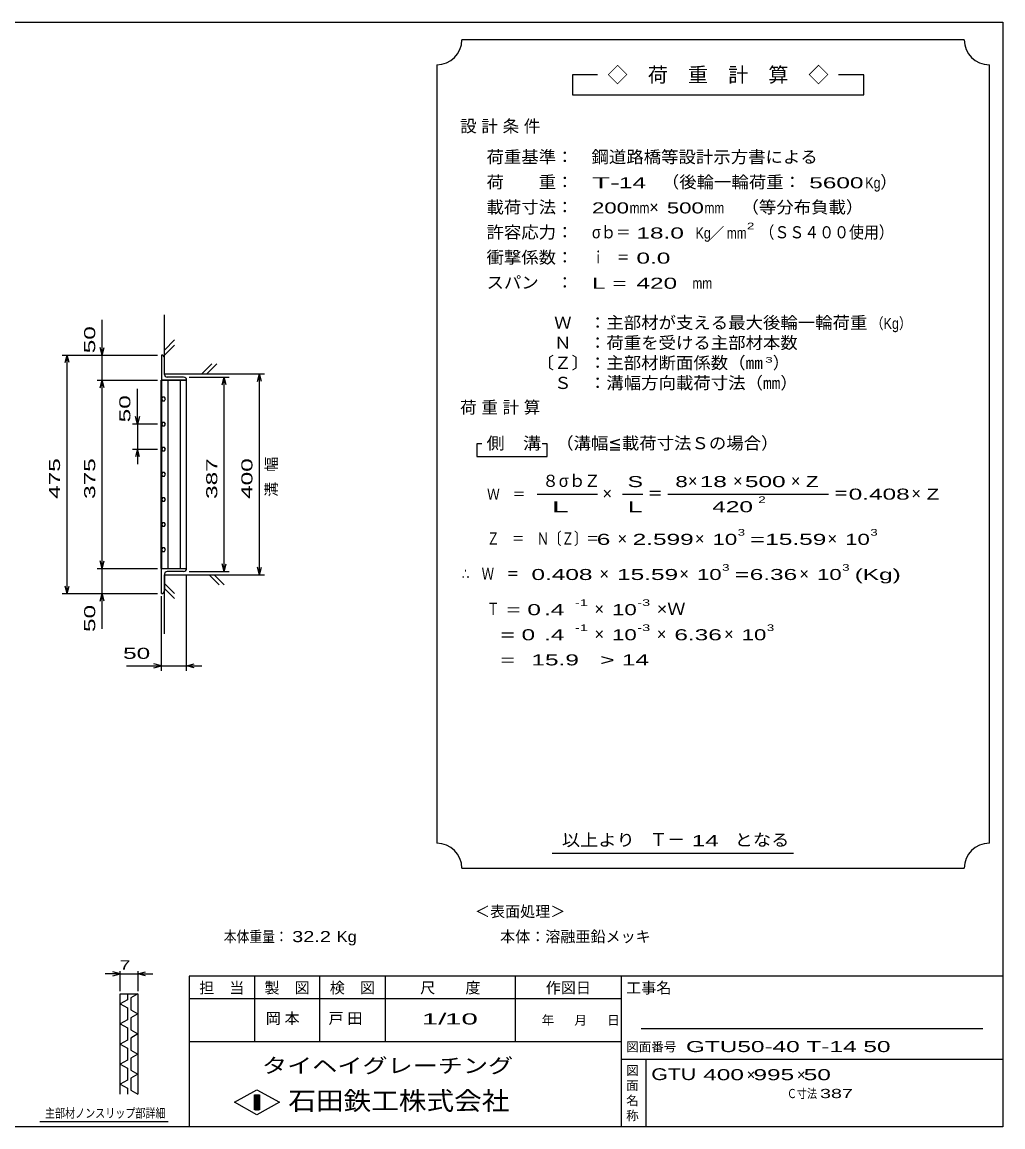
# Model space of a CAD drawing. Units: millimetres, scale not verified. Extents: x -1820 to 1731, y -1282 to 1054.
# Drawn here: x -222 to 1731, y -1146 to 1054 of the extents above; entities that cross this region are included whole.
import ezdxf
from ezdxf.enums import TextEntityAlignment as Align

# ---------------------------------------------------------------- set-up
doc = ezdxf.new("R2010")
doc.units = ezdxf.units.MM
doc.header["$LTSCALE"] = 10
for name, color, linetype, lineweight in [('0_2', 150, 'Continuous', 25), ('16', 3, 'Continuous', 25), ('22', 4, 'Continuous', 25), ('24', 2, 'Continuous', 25), ('32', 4, 'Continuous', 25)]:
    doc.layers.add(name, color=color, linetype=linetype, lineweight=lineweight)
doc.styles.add('ベクトル', font='')
doc.styles.get('ベクトル').set_extended_font_data('ベクトル')

msp = doc.modelspace()

# ---------------------------------------------------------------- linework, layer by layer
at = {"layer": '0_2'}
for p, q in [((-1729, 1053.5), (1731, 1053.5)), ((1731, 1053.5), (1731, -1146.5)), ((1731, -846.5), (111, -846.5)), ((111, -846.5), (111, -1146.5)), ((241, -846.5), (241, -976.5)), ((371, -976.5), (371, -846.5)), ((501, -846.5), (501, -976.5)), ((761, -976.5), (761, -846.5)), ((971, -846.5), (971, -1146.5)), ((971, -891.5), (111, -891.5)), ((1691, -951.5), (1011, -951.5)), ((111, -976.5), (971, -976.5)), ((971, -1011.5), (1731, -1011.5)), ((1021, -1146.5), (1021, -1011.5)), ((201, -1097.5), (246, -1072.5)), ((246, -1072.5), (291, -1097.5)), ((246, -1122.5), (201, -1097.5)), ((241, -1082.5), (251, -1082.5)), ((241, -1112.5), (241, -1082.5)), ((241, -1082.5), (243, -1082.5)), ((243, -1082.5), (243, -1112.5)), ((245, -1112.5), (245, -1082.5)), ((245, -1082.5), (247, -1082.5)), ((291, -1097.5), (246, -1122.5)), ((247, -1082.5), (247, -1112.5)), ((249, -1112.5), (249, -1082.5)), ((249, -1082.5), (251, -1082.5)), ((251, -1082.5), (251, -1112.5)), ((251, -1082.5), (251, -1112.5)), ((251, -1112.5), (241, -1112.5)), ((243, -1112.5), (245, -1112.5)), ((247, -1112.5), (249, -1112.5)), ((1731, -1146.5), (-1729, -1146.5))]:
    msp.add_line(p, q, dxfattribs=at)
at = {"layer": '16'}
for p, q in [((56, 390.5), (56, 340.5)), ((62, 351.5), (62, 384.5)), ((55.3, -34.5), (55.3, 340.5)), ((55.3, 340.5), (56, 340.5)), ((56, 340.5), (106, 340.5)), ((56, 340.5), (56, -34.5)), ((106, 340.5), (56, 340.5)), ((100, 346.5), (67, 346.5)), ((68.5, 340.5), (68.5, -34.5)), ((93.5, -34.5), (93.5, 340.5)), ((106, -34.5), (106, 340.5)), ((57.98, 306.45), (56, 302.97)), ((56, 302.97), (58.02, 299.52)), ((61.98, 306.48), (57.98, 306.45)), ((58.02, 299.52), (62.02, 299.55)), ((64, 303), (61.98, 306.48)), ((62.02, 299.55), (64, 303.03)), ((57.98, 256.45), (56, 252.97)), ((56, 252.97), (58.02, 249.52)), ((61.98, 256.48), (57.98, 256.45)), ((58.02, 249.52), (62.02, 249.55)), ((64, 253), (61.98, 256.48)), ((62.02, 249.55), (64, 253.03)), ((57.98, 206.45), (56, 202.97)), ((56, 202.97), (58.02, 199.52)), ((61.98, 206.48), (57.98, 206.45)), ((58.02, 199.52), (62.02, 199.55)), ((64, 203), (61.98, 206.48)), ((62.02, 199.55), (64, 203.03)), ((57.98, 156.45), (56, 152.97)), ((61.98, 156.48), (57.98, 156.45)), ((64, 153), (61.98, 156.48)), ((56, 152.97), (58.02, 149.52)), ((58.02, 149.52), (62.02, 149.55)), ((62.02, 149.55), (64, 153.03)), ((57.98, 106.45), (56, 102.97)), ((56, 102.97), (58.02, 99.52)), ((61.98, 106.48), (57.98, 106.45)), ((58.02, 99.52), (62.02, 99.55)), ((64, 103), (61.98, 106.48)), ((62.02, 99.55), (64, 103.03)), ((57.98, 56.45), (56, 52.97)), ((56, 52.97), (58.02, 49.52)), ((61.98, 56.48), (57.98, 56.45)), ((58.02, 49.52), (62.02, 49.55)), ((64, 53), (61.98, 56.48)), ((62.02, 49.55), (64, 53.03)), ((57.98, 6.45), (56, 2.97)), ((56, 2.97), (58.02, -0.48)), ((61.98, 6.48), (57.98, 6.45)), ((64, 3), (61.98, 6.48)), ((62.02, -0.45), (64, 3.03)), ((58.02, -0.48), (62.02, -0.45)), ((56, -34.5), (55.3, -34.5)), ((56, -34.5), (106, -34.5)), ((56, -84.5), (56, -34.5)), ((56, -34.5), (106, -34.5)), ((100, -40.5), (67, -40.5)), ((62, -45.5), (62, -78.5))]:
    msp.add_line(p, q, dxfattribs=at)
for centre, radius, start, end in [((56, 384.5), 6, 0, 90), ((67, 351.5), 5, 180, 270), ((100, 340.5), 6, 0, 90), ((67, -45.5), 5, 90, 180), ((100, -34.5), 6, 270, 0), ((56, -78.5), 6, 270, 0)]:
    msp.add_arc(centre, radius, start, end, dxfattribs=at)
at = {"layer": '22'}
for p, q in [((62, 353), (62, 470.5)), ((-62, 390.5), (-62, 460.5)), ((62, 400.5), (82, 420.5)), ((-62, 390.5), (-66, 405.5)), ((-62, 390.5), (-58, 405.5)), ((62, 390.5), (82, 410.5)), ((-142, 390.5), (48, 390.5)), ((-136, 375.5), (-132, 390.5)), ((-128, 375.5), (-132, 390.5)), ((-132, -84.5), (-132, 390.5)), ((-72, 390.5), (48, 390.5)), ((-62, 340.5), (-62, 390.5)), ((62, 353), (261, 353)), ((136, 353), (156, 373)), ((146, 353), (166, 373)), ((247, 338), (251, 353)), ((255, 338), (251, 353)), ((251, -47), (251, 353)), ((-72, 340.5), (48, 340.5)), ((-66, 325.5), (-62, 340.5)), ((-58, 325.5), (-62, 340.5)), ((-62, -34.5), (-62, 340.5)), ((111, 346.5), (191, 346.5)), ((177, 331.5), (181, 346.5)), ((185, 331.5), (181, 346.5)), ((181, -40.5), (181, 346.5)), ((8, 253), (8, 323)), ((8, 253), (4, 268)), ((12, 268), (8, 253)), ((48, 253), (-2, 253)), ((8, 253), (8, 203)), ((-2, 203), (48, 203)), ((8, 203), (4, 188)), ((12, 188), (8, 203)), ((8, 203), (8, 173)), ((-62, -34.5), (-66, -19.5)), ((-62, -34.5), (-58, -19.5)), ((-72, -34.5), (48, -34.5)), ((-62, -84.5), (-62, -34.5)), ((111, -40.5), (191, -40.5)), ((181, -40.5), (177, -25.5)), ((181, -40.5), (185, -25.5)), ((251, -47), (247, -32)), ((251, -47), (255, -32)), ((62, -47), (261, -47)), ((62, -164.5), (62, -47)), ((82, -84.5), (62, -64.5)), ((106, -238.5), (106, -48.5)), ((171, -67), (151, -47)), ((181, -67), (161, -47)), ((-142, -84.5), (48, -84.5)), ((-132, -84.5), (-136, -69.5)), ((-132, -84.5), (-128, -69.5)), ((-72, -84.5), (48, -84.5)), ((-66, -99.5), (-62, -84.5)), ((-58, -99.5), (-62, -84.5)), ((-62, -154.5), (-62, -84.5)), ((82, -94.5), (62, -74.5)), ((56, -238.5), (56, -89.5)), ((-14, -228.5), (56, -228.5)), ((56, -228.5), (41, -224.5)), ((41, -232.5), (56, -228.5)), ((56, -228.5), (106, -228.5)), ((106, -228.5), (121, -224.5)), ((121, -232.5), (106, -228.5)), ((106, -228.5), (136, -228.5))]:
    msp.add_line(p, q, dxfattribs=at)
at = {"layer": '24', "color": 4}
for p, q in [((1654, 1018.5), (654, 1018.5)), ((604, 968.5), (604, -581.5)), ((1704, -581.5), (1704, 968.5)), ((924, 948.5), (874, 948.5)), ((874, 948.5), (874, 908.5)), ((1454, 948.5), (1404, 948.5)), ((1454, 908.5), (1454, 948.5)), ((874, 908.5), (1454, 908.5)), ((694, 213.5), (684, 213.5)), ((684, 213.5), (684, 188.5)), ((824, 213.5), (814, 213.5)), ((824, 188.5), (824, 213.5)), ((684, 188.5), (824, 188.5)), ((804, 113.5), (924, 113.5)), ((974, 113.5), (1014, 113.5)), ((1064, 113.5), (1384, 113.5)), ((834, -601.5), (1314, -601.5)), ((654, -631.5), (1654, -631.5))]:
    msp.add_line(p, q, dxfattribs=at)
for centre, start, end in [((604, 1018.5), 270, 0), ((1704, 1018.5), 180, 270), ((604, -631.5), 0, 90), ((1704, -631.5), 90, 180)]:
    msp.add_arc(centre, 50, start, end, dxfattribs=at)
at = {"layer": '32'}
for p, q in [((-26, -841.5), (-56, -841.5)), ((-26, -841.5), (-41, -837.5)), ((-41, -845.5), (-26, -841.5)), ((-26, -876.5), (-26, -836.5)), ((-26, -841.5), (9, -841.5)), ((9, -836.5), (9, -876.5)), ((9, -841.5), (24, -837.5)), ((24, -845.5), (9, -841.5)), ((9, -841.5), (39, -841.5)), ((-26, -881.5), (9, -881.5)), ((-26, -1081.5), (-26, -881.5)), ((-12, -893.5), (-26, -901.5)), ((-26, -901.5), (-12, -909.5)), ((-12, -881.5), (-12, -893.5)), ((9, -881.5), (-5, -889.5)), ((-5, -889.5), (-5, -913.5)), ((9, -881.5), (9, -1081.5)), ((-12, -909.5), (-12, -933.5)), ((-5, -913.5), (9, -921.5)), ((9, -921.5), (-5, -929.5)), ((-12, -933.5), (-26, -941.5)), ((-26, -941.5), (-12, -949.5)), ((-5, -929.5), (-5, -953.5)), ((-12, -949.5), (-12, -973.5)), ((-5, -953.5), (9, -961.5)), ((9, -961.5), (-5, -969.5)), ((-12, -973.5), (-26, -981.5)), ((-26, -981.5), (-12, -989.5)), ((-12, -989.5), (-12, -1013.5)), ((-5, -969.5), (-5, -993.5)), ((-5, -993.5), (9, -1001.5)), ((9, -1001.5), (-5, -1009.5)), ((-5, -1009.5), (-5, -1033.5)), ((-12, -1013.5), (-26, -1021.5)), ((-26, -1021.5), (-12, -1029.5)), ((-12, -1029.5), (-12, -1053.5)), ((-5, -1033.5), (9, -1041.5)), ((-12, -1053.5), (-26, -1061.5)), ((9, -1041.5), (-5, -1049.5)), ((-5, -1049.5), (-5, -1073.5)), ((-26, -1061.5), (-12, -1069.5)), ((-12, -1069.5), (-12, -1081.5)), ((-5, -1073.5), (9, -1081.5)), ((69, -1136.5), (-186, -1136.5))]:
    msp.add_line(p, q, dxfattribs=at)

# ---------------------------------------------------------------- texts
at = {"layer": '0_2', "style": 'ベクトル'}
for s, height, p in [('担\u3000当', 21.99, (131, -869.5)), ('製\u3000図', 21.99, (261, -869.5)), ('検\u3000図', 21.99, (391, -869.5)), ('尺\u3000\u3000度', 21.99, (571, -869.5)), ('作図日', 21.99, (821, -869.5)), ('工事名', 21.99, (981, -869.5)), ('年', 18.33, (813, -934)), ('月', 18.33, (878, -934)), ('日', 18.33, (943, -934)), ('図面番号', 18.33, (981, -987)), ('図', 18.33, (981, -1034)), ('面', 18.33, (981, -1064)), ('名', 18.33, (981, -1094)), ('称', 18.33, (981, -1124))]:
    msp.add_text(s, height=height, dxfattribs=at).set_placement(p, align=Align.MIDDLE_LEFT)
at = {"layer": '0_2', "color": 222, "style": 'ベクトル'}
for s, height, width, p in [('タイヘイグレーチング', 29.33, 1.25, (256, -1024.5)), ('石田鉄工株式会社', 36.66, 1.1, (308.5, -1094.5))]:
    msp.add_text(s, height=height, dxfattribs=dict(at, width=width)).set_placement(p, align=Align.MIDDLE_LEFT)
at = {"layer": '22', "color": 2, "style": 'ベクトル', "width": 1.65}
for s, p in [(' 50 ', (-87, 380.5)), (' 50 ', (-17, 243)), (' 475 ', (-157, 90.5)), (' 375 ', (-87, 90.5)), (' 387 ', (156, 90.5)), (' 400 ', (226, 90.5)), (' 50 ', (-87, -174.5))]:
    msp.add_text(s, height=21.99, rotation=90, dxfattribs=at).set_placement(p, align=Align.MIDDLE_LEFT)
at = {"layer": '22', "color": 2, "style": 'ベクトル'}
for s, height, width, p in [(' 50 ', 21.99, 1.65, (-34, -203.5)), ('本体重量：', 21.99, 0.85, (180, -767.5)), (' 32.2', 21.99, 1.35, (305, -767.5)), ('Kg', 21.99, 1.1, (405, -767.5)), ('1/', 21.99, 2, (574, -931.5)), (' 10 ', 21.99, 2, (604, -931.5)), ('GTU50-40 T-14 50   ', 21.99, 1.65, (1100, -986.5)), ('GTU', 23.46, 1.35, (1031, -1041.5)), (' 400 ', 21.99, 1.65, (1121, -1042.5)), (' 995 ', 21.99, 1.65, (1221, -1042.5)), (' 50 ', 21.99, 1.65, (1321, -1042.5)), ('Ｃ寸法：', 18.33, 0.8, (1301, -1080)), (' 387 ', 18.33, 1.6, (1356, -1080))]:
    msp.add_text(s, height=height, dxfattribs=dict(at, width=width)).set_placement(p, align=Align.MIDDLE_LEFT)
for s, p in [('＜表面処理＞', (680, -717.5)), ('本体：', (730, -767.5)), ('溶融亜鉛メッキ', (820, -767.5)), ('×', (1221, -1042.5)), ('×', (1321, -1042.5))]:
    msp.add_text(s, height=21.99, dxfattribs=at).set_placement(p, align=Align.MIDDLE_LEFT)
at = {"layer": '22', "color": 2, "insert": (276, 108), "char_height": 21.99, "attachment_point": 4, "rotation": 90, "style": 'ベクトル'}
msp.add_mtext('\\T1.67;溝幅', dxfattribs=at)
at = {"layer": '22', "color": 2, "char_height": 21.99, "attachment_point": 4, "style": 'ベクトル'}
for s, insert in [('\\T1.25;岡本\u3000', (263.5, -931.5)), ('\\T1.25;戸田\u3000', (388.5, -931.5))]:
    msp.add_mtext(s, dxfattribs=dict(at, insert=insert))
at = {"layer": '24', "style": 'ベクトル'}
for s, height, p in [('◇\u3000荷\u3000重\u3000計\u3000算\u3000◇', 29.33, (944, 948.5)), ('）', 24.19, (1487, 735)), ('×', 24.19, (1027, 685)), ('／', 21.99, (1146.5, 633.5)), ('）', 24.19, (1273, 375)), ('σｂ', 24.19, (847, 140)), ('８', 24.19, (814, 140)), ('Ｚ', 24.19, (897, 140)), ('×', 24.19, (1104, 140)), ('×', 24.19, (1194, 140)), ('×', 24.19, (1309, 140)), ('×', 24.19, (934, 115)), ('×', 24.19, (1549, 115)), ('×', 24.19, (964, 25)), ('×', 24.19, (1118, 25)), ('×', 24.19, (1382, 25)), ('×', 24.19, (928, -45)), ('×', 24.19, (1087, -45)), ('×', 24.19, (1326, -45)), ('×', 24.19, (918, -115)), ('×', 24.19, (918, -165)), ('×', 24.19, (1042, -165)), ('×', 24.19, (1176, -165)), ('Ｔ－', 25.66, (1028, -574))]:
    msp.add_text(s, height=height, dxfattribs=at).set_placement(p, align=Align.MIDDLE_LEFT)
for s, height, width, p in [('荷重基準：\u3000', 24.19, 1.05, (703, 785)), ('鋼道路橋等設計示方書による', 24.19, 1.05, (912, 785)), ('荷\u3000\u3000重：\u3000', 24.19, 1.05, (703, 735)), ('（後輪一輪荷重：', 24.19, 1.05, (1052, 735)), ('T-', 21.99, 2, (913, 733.5)), (' 14 ', 21.99, 1.65, (953, 733.5)), (' 5600', 21.99, 1.65, (1332, 733.5)), ('Kg', 21.99, 0.85, (1457, 733.5)), ('載荷寸法：\u3000', 24.19, 1.05, (703, 685)), ('200', 21.99, 1.5, (913, 683.5)), ('mm', 21.99, 0.8, (988, 683.5)), ('500', 21.99, 1.5, (1062, 683.5)), ('mm', 21.99, 0.8, (1137, 683.5)), ('\u3000（等分布負載）', 24.19, 1.05, (1176, 685)), ('許容応力：\u3000', 24.19, 1.05, (703, 635)), ('σｂ＝', 24.19, 0.9, (913, 635)), (' 18.0', 21.99, 1.65, (988, 633.5)), ('Kg', 21.99, 0.85, (1119, 633.5)), ('mm', 21.99, 0.8, (1181.5, 633.5)), ('2', 13.2, 1.5, (1221.5, 647.5)), ('（ＳＳ４００使用）', 24.19, 0.9, (1246.5, 635)), ('衝撃係数：\u3000', 24.19, 1.05, (703, 585)), ('ｉ\u3000＝', 24.19, 0.75, (913, 585)), (' 0.0', 21.99, 1.65, (988, 583.5)), ('スパン\u3000：\u3000', 24.19, 1.05, (703, 535)), ('L =', 21.99, 1.65, (913, 533.5)), (' 420 ', 21.99, 1.65, (988, 533.5)), ('mm', 21.99, 0.8, (1113, 533.5)), ('\u3000Ｗ\u3000：主部材が支える最大後輪一輪荷重', 24.19, 1.05, (803, 455)), ('（Kg）', 21.99, 0.85, (1468, 453.5)), ('\u3000Ｎ\u3000：荷重を受ける主部材本数', 24.19, 1.05, (803, 415)), ('〔Ｚ〕：主部材断面係数（㎜', 24.19, 1.05, (803, 375)), ('3', 11, 1.8, (1258, 381)), ('\u3000Ｓ\u3000：溝幅方向載荷寸法（㎜）', 24.19, 1.05, (803, 335)), ('側\u3000溝', 24.19, 1.1, (703, 215)), ('\u3000（溝幅≦載荷寸法Ｓの場合）', 24.19, 1.05, (807, 215)), ('S', 21.99, 1.55, (984, 138.5)), ('8', 21.99, 1.5, (1079, 138.5)), (' 18 ', 21.99, 1.65, (1114, 138.5)), (' 500 ', 21.99, 1.65, (1204, 138.5)), ('Z', 21.99, 1.4, (1339, 138.5)), ('Ｗ\u3000＝', 21.99, 0.85, (704, 113.5)), ('＝', 24.19, 0.9, (1024, 115)), ('＝', 24.19, 0.9, (1394, 115)), ('0.408', 21.99, 1.65, (1424, 113.5)), ('Z', 21.99, 1.4, (1579, 113.5)), ('L', 21.99, 1.8, (984, 88.5)), (' 420 ', 21.99, 1.65, (1139, 88.5)), ('2', 13.2, 1.5, (1244, 102.5)), ('3', 13.2, 1.5, (1203, 37.5)), ('3', 13.2, 1.5, (1467, 37.5)), ('Ｚ\u3000＝\u3000Ｎ〔Ｚ〕＝', 24.19, 0.75, (704, 25)), (' 6 ', 21.99, 1.65, (909, 23.5)), ('2.599', 21.99, 1.65, (994, 23.5)), ('10', 21.99, 1.5, (1153, 23.5)), ('=', 21.99, 1.7, (1228, 23.5)), ('15.59', 21.99, 1.65, (1258, 23.5)), ('10', 21.99, 1.5, (1417, 23.5)), ('∴\u3000Ｗ\u3000＝', 24.19, 0.75, (654, -45)), (' 0.408', 21.99, 1.65, (779, -46.5)), ('15.59', 21.99, 1.65, (963, -46.5)), ('10', 21.99, 1.5, (1122, -46.5)), ('3', 13.2, 1.5, (1172, -32.5)), ('=', 21.99, 1.7, (1197, -46.5)), ('6.36', 21.99, 1.65, (1227, -46.5)), ('10', 21.99, 1.5, (1361, -46.5)), ('3', 13.2, 1.5, (1411, -32.5)), ('(Kg)', 21.99, 1.65, (1436, -46.5)), ('Ｔ', 24.19, 0.75, (704, -115)), (' = 0', 21.99, 1.65, (729, -116.5)), (' .4 ', 21.99, 1.65, (804, -116.5)), ('-1', 13.2, 1.65, (879, -102.5)), ('10', 21.99, 1.5, (953, -116.5)), ('-3', 13.2, 1.65, (1003, -102.5)), ('×Ｗ', 24.19, 1.1, (1042, -115)), ('-1', 13.2, 1.65, (879, -152.5)), ('-3', 13.2, 1.65, (1003, -152.5)), ('3', 13.2, 1.5, (1261, -152.5)), ('  = 0', 21.99, 1.65, (704, -166.5)), (' .4 ', 21.99, 1.65, (804, -166.5)), ('10', 21.99, 1.5, (953, -166.5)), ('6.36', 21.99, 1.65, (1077, -166.5)), ('10', 21.99, 1.5, (1211, -166.5)), ('  =', 21.99, 1.65, (704, -216.5)), (' 15.9', 21.99, 1.65, (779, -216.5)), ('>', 21.99, 1.7, (929, -216.5)), (' 14 ', 21.99, 1.65, (959, -216.5)), ('以上より\u3000', 24.19, 1.1, (853, -575)), (' 14 ', 21.99, 1.65, (1098, -576.5)), ('となる', 24.19, 1.1, (1197, -575))]:
    msp.add_text(s, height=height, dxfattribs=dict(at, width=width)).set_placement(p, align=Align.MIDDLE_LEFT)
at = {"layer": '24', "attachment_point": 4, "style": 'ベクトル'}
for s, insert, char_height in [('\\T1.28;設計条件', (650.5, 845), 24.19), ('\\T1.28;荷重計算', (650.5, 285), 24.19), ('\\T1.5;\\W2;\\~L\\~', (809, 88.5), 21.99)]:
    msp.add_mtext(s, dxfattribs=dict(at, insert=insert, char_height=char_height))
at = {"layer": '32', "color": 2, "style": 'ベクトル'}
for s, width, p in [(' 7 ', 1.6, (-38.5, -824)), ('主部材ノンスリップ部詳細', 0.8, (-176, -1119))]:
    msp.add_text(s, height=18.33, dxfattribs=dict(at, width=width)).set_placement(p, align=Align.MIDDLE_LEFT)

doc.saveas('drawing.dxf')
